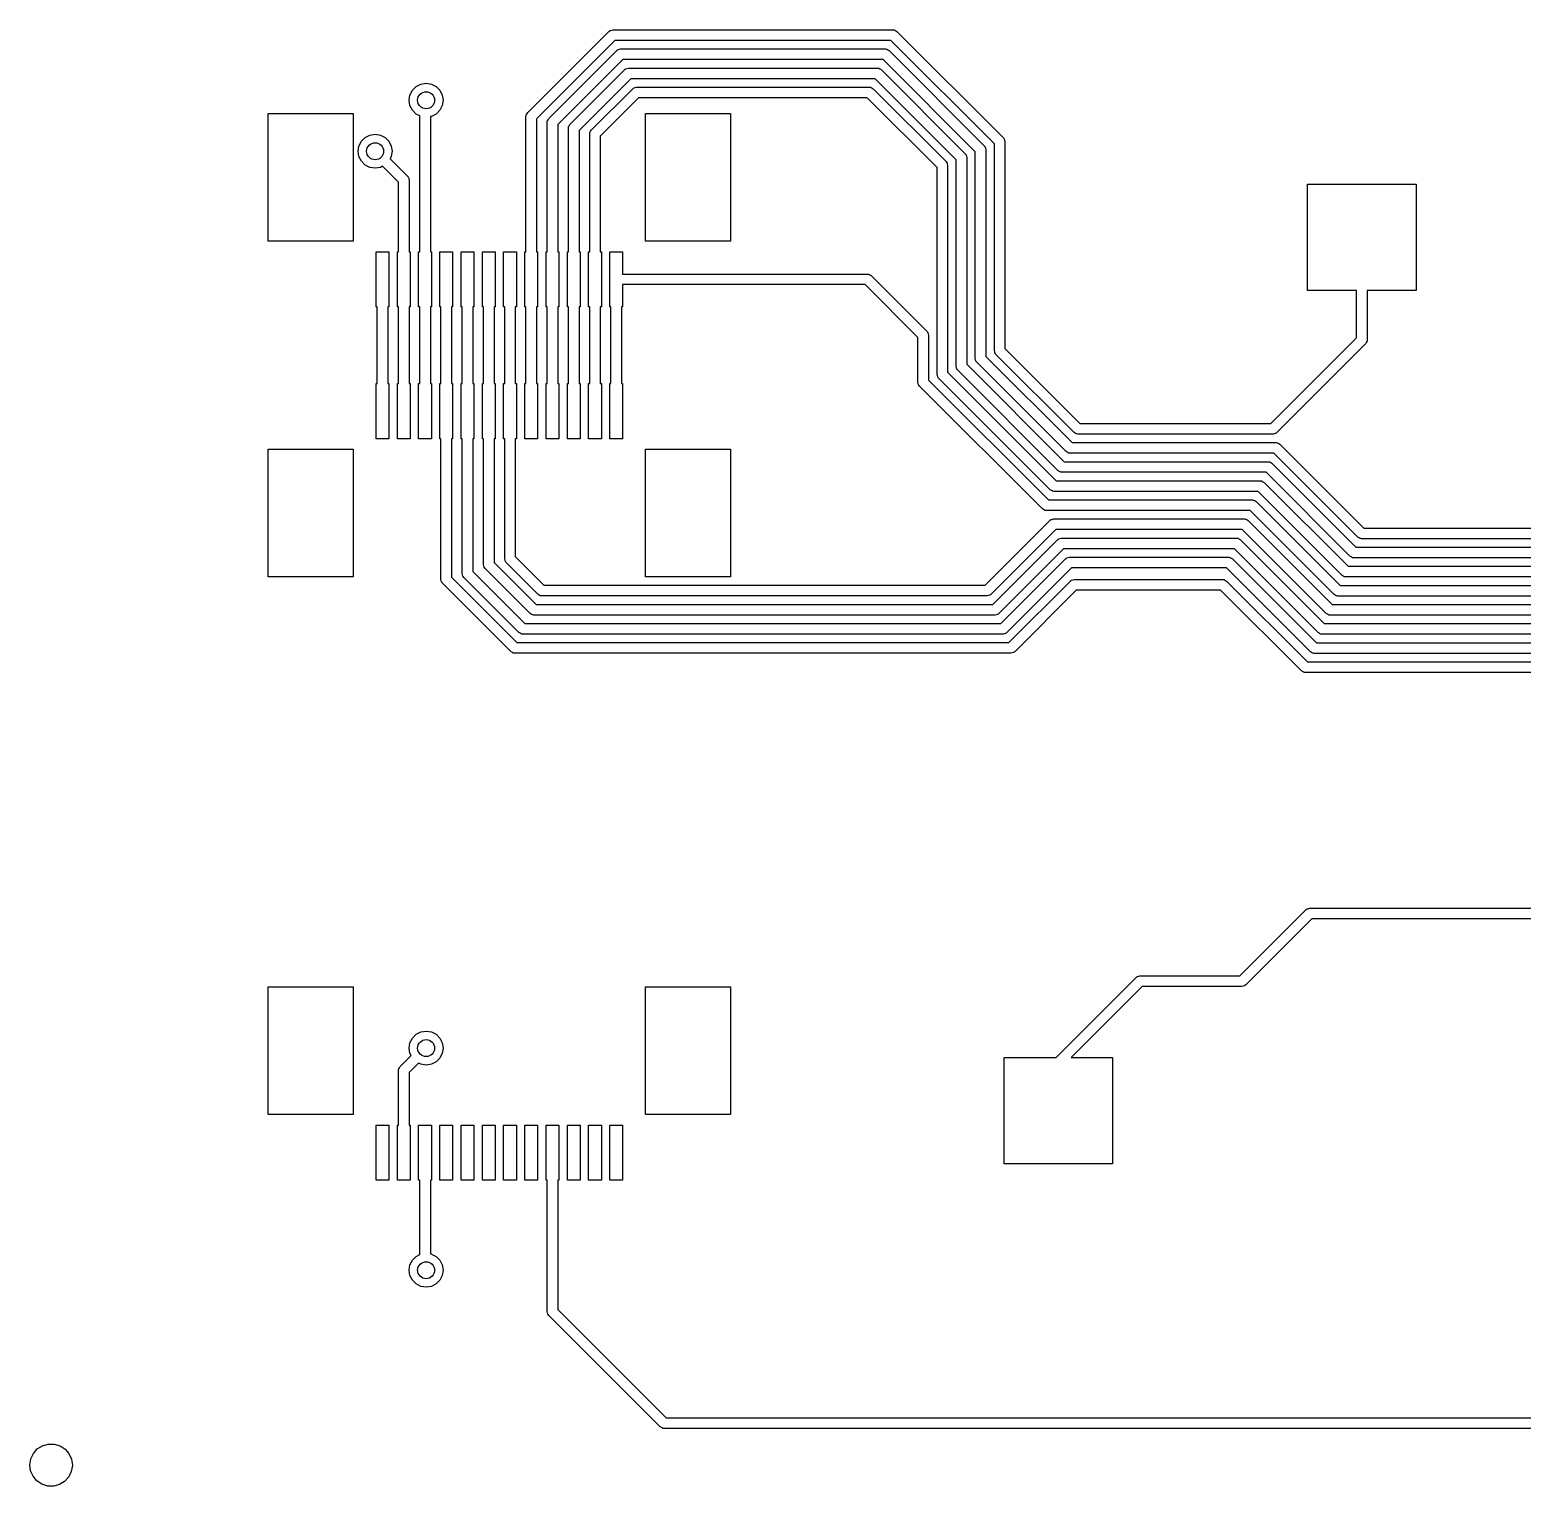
# Model space of a CAD drawing. Extents: x -27 to 355, y -108 to 35.
# Drawn here: x -26.52 to 8.59, y -107.48 to -73.22 of the extents above; entities that cross this region are included whole.
import ezdxf

# ---------------------------------------------------------------- set-up
doc = ezdxf.new("R2010")
doc.units = 0
doc.layers.add('BLACK', color=7, linetype='CONTINUOUS')

msp = doc.modelspace()

# ---------------------------------------------------------------- linework, layer by layer
at = {"layer": 'BLACK', "linetype": 'CONTINUOUS'}
for p, q in [((-14.806, -75.1607), (-12.8971, -73.2518)), ((-12.8971, -73.2518), (-12.8793, -73.2385)), ((-12.8793, -73.2385), (-12.8762, -73.235)), ((-12.8762, -73.235), (-12.8735, -73.2342)), ((-12.8735, -73.2342), (-12.8684, -73.2303)), ((-12.8684, -73.2303), (-12.8383, -73.2238)), ((-12.8383, -73.2238), (-12.8087, -73.2152)), ((-12.8087, -73.2152), (-6.20775, -73.2152)), ((-6.20775, -73.2152), (-6.18572, -73.2184)), ((-6.18572, -73.2184), (-6.18112, -73.218)), ((-6.18112, -73.218), (-6.17865, -73.2194)), ((-6.17865, -73.2194), (-6.17225, -73.2203)), ((-6.17225, -73.2203), (-6.14638, -73.237)), ((-6.14638, -73.237), (-6.11937, -73.2518)), ((-6.11937, -73.2518), (-3.61353, -75.7576)), ((-12.7569, -73.4652), (-14.5957, -75.304)), ((-14.3134, -75.3038), (-12.7109, -73.7013)), ((-6.25953, -73.4652), (-12.7569, -73.4652)), ((-12.7109, -73.7013), (-12.6931, -73.688)), ((-12.6931, -73.688), (-12.69, -73.6845)), ((-12.69, -73.6845), (-12.6873, -73.6837)), ((-12.6873, -73.6837), (-12.6822, -73.6798)), ((-12.6822, -73.6798), (-12.6521, -73.6734)), ((-12.6521, -73.6734), (-12.6225, -73.6647)), ((-12.6225, -73.6647), (-6.39395, -73.6647)), ((-6.39395, -73.6647), (-6.37192, -73.6679)), ((-6.37192, -73.6679), (-6.36732, -73.6676)), ((-6.36732, -73.6676), (-6.36485, -73.6689)), ((-6.36485, -73.6689), (-6.35845, -73.6698)), ((-6.35845, -73.6698), (-6.33258, -73.6865)), ((-6.33258, -73.6865), (-6.30556, -73.7013)), ((-6.30556, -73.7013), (-4.06305, -75.9438)), ((-3.82692, -75.8978), (-6.25953, -73.4652)), ((-12.5707, -73.9147), (-14.1, -75.444)), ((-6.44573, -73.9147), (-12.5707, -73.9147)), ((-4.27644, -76.084), (-6.44573, -73.9147)), ((-13.8134, -75.4395), (-12.5247, -74.1508)), ((-12.3845, -74.3642), (-13.6, -75.5797)), ((-12.5247, -74.1508), (-12.5069, -74.1375)), ((-12.5069, -74.1375), (-12.5038, -74.134)), ((-12.5038, -74.134), (-12.5011, -74.1332)), ((-12.5011, -74.1332), (-12.496, -74.1294)), ((-12.496, -74.1294), (-12.4659, -74.1229)), ((-12.4659, -74.1229), (-12.4363, -74.1142)), ((-12.4363, -74.1142), (-6.58015, -74.1142)), ((-6.63192, -74.3642), (-12.3845, -74.3642)), ((-4.72596, -76.2702), (-6.63192, -74.3642)), ((-6.58015, -74.1142), (-6.55812, -74.1174)), ((-6.55812, -74.1174), (-6.55352, -74.1171)), ((-6.55352, -74.1171), (-6.55105, -74.1184)), ((-6.55105, -74.1184), (-6.54465, -74.1194)), ((-6.54465, -74.1194), (-6.51878, -74.1361)), ((-6.51878, -74.1361), (-6.49176, -74.1508)), ((-6.49176, -74.1508), (-4.51257, -76.13)), ((-17.6, -74.8728), (-17.5804, -74.7492)), ((-17.5804, -74.7492), (-17.5236, -74.6377)), ((-17.5236, -74.6377), (-17.4351, -74.5492)), ((-17.4351, -74.5492), (-17.3236, -74.4924)), ((-17.3236, -74.4924), (-17.2, -74.4728)), ((-17.2, -74.4728), (-17.0764, -74.4924)), ((-17.0764, -74.4924), (-16.9649, -74.5492)), ((-16.9649, -74.5492), (-16.8764, -74.6377)), ((-16.8764, -74.6377), (-16.8196, -74.7492)), ((-16.8196, -74.7492), (-16.8, -74.8728)), ((-13.3134, -75.5752), (-12.3385, -74.6004)), ((-12.3385, -74.6004), (-12.3207, -74.587)), ((-12.3207, -74.587), (-12.3177, -74.5836)), ((-12.3177, -74.5836), (-12.3149, -74.5828)), ((-12.3149, -74.5828), (-12.3098, -74.5789)), ((-12.3098, -74.5789), (-12.2797, -74.5724)), ((-12.2797, -74.5724), (-12.2501, -74.5637)), ((-12.2501, -74.5637), (-6.76635, -74.5637)), ((-6.76635, -74.5637), (-6.74431, -74.5669)), ((-6.74431, -74.5669), (-6.73972, -74.5666)), ((-6.73972, -74.5666), (-6.73724, -74.568)), ((-6.73724, -74.568), (-6.73084, -74.5689)), ((-6.73084, -74.5689), (-6.70498, -74.5856)), ((-6.70498, -74.5856), (-6.67796, -74.6004)), ((-6.67796, -74.6004), (-4.96209, -76.3162)), ((-17.5804, -74.9964), (-17.6, -74.8728)), ((-17.5236, -75.1079), (-17.5804, -74.9964)), ((-17.4351, -75.1964), (-17.5236, -75.1079)), ((-16.8764, -75.1079), (-16.9649, -75.1964)), ((-16.8196, -74.9964), (-16.8764, -75.1079)), ((-16.8, -74.8728), (-16.8196, -74.9964)), ((-12.1983, -74.8137), (-13.1, -75.7154)), ((-6.81812, -74.8137), (-12.1983, -74.8137)), ((-5.17548, -76.4564), (-6.81812, -74.8137)), ((-20.915, -78.1853), (-20.915, -75.1853)), ((-20.915, -75.1853), (-18.915, -75.1853)), ((-18.915, -75.1853), (-18.915, -78.1853)), ((-17.35, -75.2398), (-17.4351, -75.1964)), ((-17.35, -78.4353), (-17.35, -75.2398)), ((-17.0764, -75.2532), (-17.1, -75.257)), ((-17.1, -75.257), (-17.1, -78.4353)), ((-16.9649, -75.1964), (-17.0764, -75.2532)), ((-14.85, -75.2565), (-14.8449, -75.221)), ((-14.85, -78.4353), (-14.85, -75.2565)), ((-14.8449, -75.221), (-14.8067, -75.1618)), ((-14.8067, -75.1618), (-14.8066, -75.1618)), ((-14.8066, -75.1618), (-14.806, -75.1607)), ((-14.5978, -75.318), (-14.6, -75.3214)), ((-14.6, -75.3214), (-14.6, -78.4353)), ((-14.5957, -75.304), (-14.5978, -75.318)), ((-14.35, -75.3922), (-14.3468, -75.3702)), ((-14.35, -78.4353), (-14.35, -75.3922)), ((-14.3471, -75.3656), (-14.3458, -75.3631)), ((-14.3468, -75.3702), (-14.3471, -75.3656)), ((-14.3458, -75.3631), (-14.3449, -75.3567)), ((-14.3449, -75.3567), (-14.3282, -75.3308)), ((-14.3282, -75.3308), (-14.3134, -75.3038)), ((-14.1, -75.444), (-14.1, -78.4353)), ((-13.85, -75.5279), (-13.8468, -75.5059)), ((-13.8471, -75.5013), (-13.8458, -75.4988)), ((-13.8468, -75.5059), (-13.8471, -75.5013)), ((-13.8458, -75.4988), (-13.8449, -75.4924)), ((-13.8449, -75.4924), (-13.8282, -75.4665)), ((-13.8282, -75.4665), (-13.8134, -75.4395)), ((-12.035, -78.1853), (-12.035, -75.1853)), ((-12.035, -75.1853), (-10.035, -75.1853)), ((-10.035, -75.1853), (-10.035, -78.1853)), ((-18.7804, -75.9492), (-18.7236, -75.8377)), ((-18.7236, -75.8377), (-18.6351, -75.7492)), ((-18.6351, -75.7492), (-18.5236, -75.6924)), ((-18.5236, -75.6924), (-18.4, -75.6728)), ((-18.4, -75.6728), (-18.2764, -75.6924)), ((-18.2764, -75.6924), (-18.1649, -75.7492)), ((-18.1649, -75.7492), (-18.0764, -75.8377)), ((-18.0764, -75.8377), (-18.0196, -75.9492)), ((-13.85, -78.4353), (-13.85, -75.5279)), ((-13.6, -75.5797), (-13.6, -78.4353)), ((-13.35, -75.6636), (-13.3468, -75.6416)), ((-13.35, -78.4353), (-13.35, -75.6636)), ((-13.3471, -75.637), (-13.3458, -75.6345)), ((-13.3468, -75.6416), (-13.3471, -75.637)), ((-13.3458, -75.6345), (-13.3449, -75.6281)), ((-13.3449, -75.6281), (-13.3282, -75.6023)), ((-13.3282, -75.6023), (-13.3134, -75.5752)), ((-13.1, -75.7154), (-13.1, -78.4353)), ((-3.61353, -75.7576), (-3.60021, -75.7755)), ((-3.60021, -75.7755), (-3.59673, -75.7785)), ((-3.59673, -75.7785), (-3.59594, -75.7812)), ((-3.59594, -75.7812), (-3.59207, -75.7864)), ((-3.59207, -75.7864), (-3.58559, -75.8165)), ((-3.58559, -75.8165), (-3.57692, -75.846)), ((-3.57692, -75.846), (-3.57692, -80.7113)), ((-18.8, -76.0728), (-18.7804, -75.9492)), ((-18.7804, -76.1964), (-18.8, -76.0728)), ((-18.7236, -76.3079), (-18.7804, -76.1964)), ((-18.0196, -76.1964), (-18.0466, -76.2494)), ((-18.0196, -75.9492), (-18, -76.0728)), ((-18, -76.0728), (-18.0196, -76.1964)), ((-4.51257, -76.13), (-4.49925, -76.1479)), ((-4.49925, -76.1479), (-4.49577, -76.1509)), ((-4.49577, -76.1509), (-4.49498, -76.1536)), ((-4.49498, -76.1536), (-4.49111, -76.1588)), ((-4.49111, -76.1588), (-4.48463, -76.1889)), ((-4.48463, -76.1889), (-4.47596, -76.2184)), ((-4.27644, -80.9492), (-4.27644, -76.084)), ((-4.06305, -75.9438), (-4.04973, -75.9617)), ((-4.04973, -75.9617), (-4.04625, -75.9647)), ((-4.04625, -75.9647), (-4.04546, -75.9674)), ((-4.04546, -75.9674), (-4.04159, -75.9726)), ((-4.04159, -75.9726), (-4.03511, -76.0027)), ((-4.03511, -76.0027), (-4.02644, -76.0322)), ((-4.02644, -76.0322), (-4.02644, -80.8975)), ((-3.82692, -80.763), (-3.82692, -75.8978)), ((-18.6351, -76.3964), (-18.7236, -76.3079)), ((-18.5236, -76.4532), (-18.6351, -76.3964)), ((-18.4, -76.4728), (-18.5236, -76.4532)), ((-18.2764, -76.4532), (-18.4, -76.4728)), ((-18.2234, -76.4262), (-18.2764, -76.4532)), ((-17.85, -76.7996), (-18.2234, -76.4262)), ((-18.0466, -76.2494), (-17.6366, -76.6594)), ((-5.17548, -81.3216), (-5.17548, -76.4564)), ((-4.96209, -76.3162), (-4.94877, -76.3341)), ((-4.94877, -76.3341), (-4.94529, -76.3371)), ((-4.94529, -76.3371), (-4.9445, -76.3398)), ((-4.9445, -76.3398), (-4.94063, -76.345)), ((-4.94063, -76.345), (-4.93415, -76.3751)), ((-4.93415, -76.3751), (-4.92548, -76.4046)), ((-4.92548, -76.4046), (-4.92548, -81.2699)), ((-4.72596, -81.1354), (-4.72596, -76.2702)), ((-4.47596, -76.2184), (-4.47596, -81.0837)), ((-17.85, -78.4353), (-17.85, -76.7996)), ((-17.6366, -76.6594), (-17.6233, -76.6773)), ((-17.6233, -76.6773), (-17.6198, -76.6803)), ((-17.6198, -76.6803), (-17.619, -76.683)), ((-17.619, -76.683), (-17.6151, -76.6882)), ((-17.6151, -76.6882), (-17.6087, -76.7183)), ((-17.6087, -76.7183), (-17.6, -76.7478)), ((-17.6, -76.7478), (-17.6, -78.4353)), ((3.54625, -79.3453), (3.54625, -76.8453)), ((3.54625, -76.8453), (6.09625, -76.8453)), ((6.09625, -76.8453), (6.09625, -79.3453)), ((-18.915, -78.1853), (-20.915, -78.1853)), ((-10.035, -78.1853), (-12.035, -78.1853)), ((-18.375, -79.7353), (-18.375, -78.4353)), ((-18.375, -78.4353), (-18.075, -78.4353)), ((-18.075, -78.4353), (-18.075, -79.7353)), ((-17.875, -79.7353), (-17.875, -78.4353)), ((-17.875, -78.4353), (-17.85, -78.4353)), ((-17.6, -78.4353), (-17.575, -78.4353)), ((-17.575, -78.4353), (-17.575, -79.7353)), ((-17.375, -79.7353), (-17.375, -78.4353)), ((-17.375, -78.4353), (-17.35, -78.4353)), ((-17.1, -78.4353), (-17.075, -78.4353)), ((-17.075, -78.4353), (-17.075, -79.7353)), ((-16.875, -79.7353), (-16.875, -78.4353)), ((-16.875, -78.4353), (-16.575, -78.4353)), ((-16.575, -78.4353), (-16.575, -79.7353)), ((-16.375, -79.7353), (-16.375, -78.4353)), ((-16.375, -78.4353), (-16.075, -78.4353)), ((-16.075, -78.4353), (-16.075, -79.7353)), ((-15.875, -79.7353), (-15.875, -78.4353)), ((-15.875, -78.4353), (-15.575, -78.4353)), ((-15.575, -78.4353), (-15.575, -79.7353)), ((-15.375, -79.7353), (-15.375, -78.4353)), ((-15.375, -78.4353), (-15.075, -78.4353)), ((-15.075, -78.4353), (-15.075, -79.7353)), ((-14.875, -79.7353), (-14.875, -78.4353)), ((-14.875, -78.4353), (-14.85, -78.4353)), ((-14.6, -78.4353), (-14.575, -78.4353)), ((-14.575, -78.4353), (-14.575, -79.7353)), ((-14.375, -79.7353), (-14.375, -78.4353)), ((-14.375, -78.4353), (-14.35, -78.4353)), ((-14.1, -78.4353), (-14.075, -78.4353)), ((-14.075, -78.4353), (-14.075, -79.7353)), ((-13.875, -79.7353), (-13.875, -78.4353)), ((-13.875, -78.4353), (-13.85, -78.4353)), ((-13.6, -78.4353), (-13.575, -78.4353)), ((-13.575, -78.4353), (-13.575, -79.7353)), ((-13.375, -79.7353), (-13.375, -78.4353)), ((-13.375, -78.4353), (-13.35, -78.4353)), ((-13.1, -78.4353), (-13.075, -78.4353)), ((-13.075, -78.4353), (-13.075, -79.7353)), ((-12.875, -79.7353), (-12.875, -78.4353)), ((-12.875, -78.4353), (-12.575, -78.4353)), ((-12.575, -78.4353), (-12.575, -78.9603)), ((-12.575, -78.9603), (-6.8147, -78.9603)), ((-6.8147, -78.9603), (-6.79267, -78.9635)), ((-6.79267, -78.9635), (-6.78807, -78.9632)), ((-6.78807, -78.9632), (-6.7856, -78.9645)), ((-6.7856, -78.9645), (-6.7792, -78.9654)), ((-6.7792, -78.9654), (-6.75333, -78.9821)), ((-6.75333, -78.9821), (-6.72631, -78.9969)), ((-6.72631, -78.9969), (-5.41161, -80.3116)), ((-6.86648, -79.2103), (-12.575, -79.2103)), ((-12.575, -79.2103), (-12.575, -79.7353)), ((-5.625, -80.4518), (-6.86648, -79.2103)), ((4.69625, -79.3453), (3.54625, -79.3453)), ((4.69625, -80.4611), (4.69625, -79.3453)), ((6.09625, -79.3453), (4.94625, -79.3453)), ((4.94625, -79.3453), (4.94625, -80.5128)), ((-18.35, -79.7353), (-18.375, -79.7353)), ((-18.35, -81.5353), (-18.35, -79.7353)), ((-18.075, -79.7353), (-18.1, -79.7353)), ((-18.1, -79.7353), (-18.1, -81.5353)), ((-17.85, -79.7353), (-17.875, -79.7353)), ((-17.85, -81.5353), (-17.85, -79.7353)), ((-17.575, -79.7353), (-17.6, -79.7353)), ((-17.6, -79.7353), (-17.6, -81.5353)), ((-17.35, -79.7353), (-17.375, -79.7353)), ((-17.35, -81.5353), (-17.35, -79.7353)), ((-17.075, -79.7353), (-17.1, -79.7353)), ((-17.1, -79.7353), (-17.1, -81.5353)), ((-16.85, -79.7353), (-16.875, -79.7353)), ((-16.85, -81.5353), (-16.85, -79.7353)), ((-16.575, -79.7353), (-16.6, -79.7353)), ((-16.6, -79.7353), (-16.6, -81.5353)), ((-16.35, -79.7353), (-16.375, -79.7353)), ((-16.35, -81.5353), (-16.35, -79.7353)), ((-16.075, -79.7353), (-16.1, -79.7353)), ((-16.1, -79.7353), (-16.1, -81.5353)), ((-15.85, -79.7353), (-15.875, -79.7353)), ((-15.85, -81.5353), (-15.85, -79.7353)), ((-15.575, -79.7353), (-15.6, -79.7353)), ((-15.6, -79.7353), (-15.6, -81.5353)), ((-15.35, -79.7353), (-15.375, -79.7353)), ((-15.35, -81.5353), (-15.35, -79.7353)), ((-15.075, -79.7353), (-15.1, -79.7353)), ((-15.1, -79.7353), (-15.1, -81.5353)), ((-14.85, -79.7353), (-14.875, -79.7353)), ((-14.85, -81.5353), (-14.85, -79.7353)), ((-14.575, -79.7353), (-14.6, -79.7353)), ((-14.6, -79.7353), (-14.6, -81.5353)), ((-14.35, -79.7353), (-14.375, -79.7353)), ((-14.35, -81.5353), (-14.35, -79.7353)), ((-14.075, -79.7353), (-14.1, -79.7353)), ((-14.1, -79.7353), (-14.1, -81.5353)), ((-13.85, -79.7353), (-13.875, -79.7353)), ((-13.85, -81.5353), (-13.85, -79.7353)), ((-13.575, -79.7353), (-13.6, -79.7353)), ((-13.6, -79.7353), (-13.6, -81.5353)), ((-13.35, -79.7353), (-13.375, -79.7353)), ((-13.35, -81.5353), (-13.35, -79.7353)), ((-13.075, -79.7353), (-13.1, -79.7353)), ((-13.1, -79.7353), (-13.1, -81.5353)), ((-12.85, -79.7353), (-12.875, -79.7353)), ((-12.85, -81.5353), (-12.85, -79.7353)), ((-12.575, -79.7353), (-12.6, -79.7353)), ((-12.6, -79.7353), (-12.6, -81.5353)), ((-5.41161, -80.3116), (-5.39829, -80.3294)), ((-5.39829, -80.3294), (-5.39481, -80.3325)), ((-5.39481, -80.3325), (-5.39402, -80.3352)), ((-5.39402, -80.3352), (-5.39015, -80.3404)), ((-5.39015, -80.3404), (-5.38367, -80.3705)), ((-5.38367, -80.3705), (-5.375, -80.4)), ((-5.375, -80.4), (-5.375, -81.4561)), ((-5.625, -81.5078), (-5.625, -80.4518)), ((-3.81825, -80.7926), (-3.82692, -80.763)), ((-3.57692, -80.7113), (-1.81127, -82.4769)), ((2.6804, -82.4769), (4.69625, -80.4611)), ((4.90964, -80.6012), (2.82057, -82.6903)), ((4.9244, -80.5742), (4.90964, -80.6012)), ((4.9411, -80.5484), (4.9244, -80.5742)), ((4.94203, -80.542), (4.9411, -80.5484)), ((4.94338, -80.5395), (4.94203, -80.542)), ((4.94625, -80.5128), (4.94306, -80.5349)), ((4.94306, -80.5349), (4.94338, -80.5395)), ((-4.47596, -81.0837), (-2.18366, -83.376)), ((-4.26777, -80.9788), (-4.27644, -80.9492)), ((-4.26129, -81.0089), (-4.26777, -80.9788)), ((-4.25742, -81.0141), (-4.26129, -81.0089)), ((-4.25663, -81.0168), (-4.25742, -81.0141)), ((-4.25315, -81.0198), (-4.25663, -81.0168)), ((-4.23983, -81.0376), (-4.25315, -81.0198)), ((-2.13763, -83.1398), (-4.23983, -81.0376)), ((-4.02644, -80.8975), (-1.99746, -82.9264)), ((-3.81177, -80.8227), (-3.81825, -80.7926)), ((-3.8079, -80.8279), (-3.81177, -80.8227)), ((-3.80711, -80.8306), (-3.8079, -80.8279)), ((-3.80363, -80.8336), (-3.80711, -80.8306)), ((-3.79031, -80.8514), (-3.80363, -80.8336)), ((-1.95143, -82.6903), (-3.79031, -80.8514)), ((-5.375, -81.4561), (-2.55606, -84.275)), ((-5.16681, -81.3512), (-5.17548, -81.3216)), ((-5.16033, -81.3813), (-5.16681, -81.3512)), ((-5.15646, -81.3865), (-5.16033, -81.3813)), ((-5.15567, -81.3892), (-5.15646, -81.3865)), ((-5.15219, -81.3922), (-5.15567, -81.3892)), ((-5.13887, -81.41), (-5.15219, -81.3922)), ((-2.51003, -84.0389), (-5.13887, -81.41)), ((-4.92548, -81.2699), (-2.36986, -83.8255)), ((-4.71729, -81.165), (-4.72596, -81.1354)), ((-4.71081, -81.1951), (-4.71729, -81.165)), ((-4.70694, -81.2003), (-4.71081, -81.1951)), ((-4.70615, -81.203), (-4.70694, -81.2003)), ((-4.70267, -81.206), (-4.70615, -81.203)), ((-4.68935, -81.2238), (-4.70267, -81.206)), ((-2.32383, -83.5893), (-4.68935, -81.2238)), ((-18.375, -82.8353), (-18.375, -81.5353)), ((-18.375, -81.5353), (-18.35, -81.5353)), ((-18.1, -81.5353), (-18.075, -81.5353)), ((-18.075, -81.5353), (-18.075, -82.8353)), ((-17.875, -82.8353), (-17.875, -81.5353)), ((-17.875, -81.5353), (-17.85, -81.5353)), ((-17.6, -81.5353), (-17.575, -81.5353)), ((-17.575, -81.5353), (-17.575, -82.8353)), ((-17.375, -82.8353), (-17.375, -81.5353)), ((-17.375, -81.5353), (-17.35, -81.5353)), ((-17.1, -81.5353), (-17.075, -81.5353)), ((-17.075, -81.5353), (-17.075, -82.8353)), ((-16.875, -82.8353), (-16.875, -81.5353)), ((-16.875, -81.5353), (-16.85, -81.5353)), ((-16.6, -81.5353), (-16.575, -81.5353)), ((-16.575, -81.5353), (-16.575, -82.8353)), ((-16.375, -82.8353), (-16.375, -81.5353)), ((-16.375, -81.5353), (-16.35, -81.5353)), ((-16.1, -81.5353), (-16.075, -81.5353)), ((-16.075, -81.5353), (-16.075, -82.8353)), ((-15.875, -82.8353), (-15.875, -81.5353)), ((-15.875, -81.5353), (-15.85, -81.5353)), ((-15.6, -81.5353), (-15.575, -81.5353)), ((-15.575, -81.5353), (-15.575, -82.8353)), ((-15.375, -82.8353), (-15.375, -81.5353)), ((-15.375, -81.5353), (-15.35, -81.5353)), ((-15.1, -81.5353), (-15.075, -81.5353)), ((-15.075, -81.5353), (-15.075, -82.8353)), ((-14.875, -82.8353), (-14.875, -81.5353)), ((-14.875, -81.5353), (-14.85, -81.5353)), ((-14.6, -81.5353), (-14.575, -81.5353)), ((-14.575, -81.5353), (-14.575, -82.8353)), ((-14.375, -82.8353), (-14.375, -81.5353)), ((-14.375, -81.5353), (-14.35, -81.5353)), ((-14.1, -81.5353), (-14.075, -81.5353)), ((-14.075, -81.5353), (-14.075, -82.8353)), ((-13.875, -82.8353), (-13.875, -81.5353)), ((-13.875, -81.5353), (-13.85, -81.5353)), ((-13.6, -81.5353), (-13.575, -81.5353)), ((-13.575, -81.5353), (-13.575, -82.8353)), ((-13.375, -82.8353), (-13.375, -81.5353)), ((-13.375, -81.5353), (-13.35, -81.5353)), ((-13.1, -81.5353), (-13.075, -81.5353)), ((-13.075, -81.5353), (-13.075, -82.8353)), ((-12.875, -82.8353), (-12.875, -81.5353)), ((-12.875, -81.5353), (-12.85, -81.5353)), ((-12.6, -81.5353), (-12.575, -81.5353)), ((-12.575, -81.5353), (-12.575, -82.8353)), ((-5.61633, -81.5374), (-5.625, -81.5078)), ((-5.60985, -81.5675), (-5.61633, -81.5374)), ((-5.60598, -81.5727), (-5.60985, -81.5675)), ((-5.60519, -81.5754), (-5.60598, -81.5727)), ((-5.60171, -81.5784), (-5.60519, -81.5754)), ((-5.58839, -81.5962), (-5.60171, -81.5784)), ((-2.69622, -84.4884), (-5.58839, -81.5962)), ((-1.81127, -82.4769), (2.6804, -82.4769)), ((-18.075, -82.8353), (-18.375, -82.8353)), ((-17.575, -82.8353), (-17.875, -82.8353)), ((-17.075, -82.8353), (-17.375, -82.8353)), ((-16.85, -82.8353), (-16.875, -82.8353)), ((-16.85, -86.1463), (-16.85, -82.8353)), ((-16.575, -82.8353), (-16.6, -82.8353)), ((-16.6, -82.8353), (-16.6, -86.0945)), ((-16.35, -82.8353), (-16.375, -82.8353)), ((-16.35, -86.0106), (-16.35, -82.8353)), ((-16.075, -82.8353), (-16.1, -82.8353)), ((-16.1, -82.8353), (-16.1, -85.9588)), ((-15.85, -82.8353), (-15.875, -82.8353)), ((-15.85, -85.7978), (-15.85, -82.8353)), ((-15.575, -82.8353), (-15.6, -82.8353)), ((-15.6, -82.8353), (-15.6, -85.746)), ((-15.35, -82.8353), (-15.375, -82.8353)), ((-15.35, -85.6621), (-15.35, -82.8353)), ((-15.075, -82.8353), (-15.1, -82.8353)), ((-15.1, -82.8353), (-15.1, -85.6103)), ((-14.575, -82.8353), (-14.875, -82.8353)), ((-14.075, -82.8353), (-14.375, -82.8353)), ((-13.575, -82.8353), (-13.875, -82.8353)), ((-13.075, -82.8353), (-13.375, -82.8353)), ((-12.575, -82.8353), (-12.875, -82.8353)), ((-1.92441, -82.7051), (-1.95143, -82.6903)), ((-1.89855, -82.7218), (-1.92441, -82.7051)), ((-1.89215, -82.7227), (-1.89855, -82.7218)), ((-1.88967, -82.7241), (-1.89215, -82.7227)), ((-1.88507, -82.7237), (-1.88967, -82.7241)), ((-1.86304, -82.7269), (-1.88507, -82.7237)), ((2.73218, -82.7269), (-1.86304, -82.7269)), ((2.76173, -82.7183), (2.73218, -82.7269)), ((2.79182, -82.7118), (2.76173, -82.7183)), ((2.797, -82.7079), (2.79182, -82.7118)), ((2.79971, -82.7071), (2.797, -82.7079)), ((2.80273, -82.7036), (2.79971, -82.7071)), ((2.82057, -82.6903), (2.80273, -82.7036)), ((-20.915, -86.0853), (-20.915, -83.0853)), ((-20.915, -83.0853), (-18.915, -83.0853)), ((-18.915, -83.0853), (-18.915, -86.0853)), ((-12.035, -86.0853), (-12.035, -83.0853)), ((-12.035, -83.0853), (-10.035, -83.0853)), ((-10.035, -83.0853), (-10.035, -86.0853)), ((-2.1106, -83.1546), (-2.13763, -83.1398)), ((-2.08474, -83.1713), (-2.1106, -83.1546)), ((-2.07834, -83.1722), (-2.08474, -83.1713)), ((-2.07587, -83.1736), (-2.07834, -83.1722)), ((-2.07127, -83.1732), (-2.07587, -83.1736)), ((-2.04924, -83.1764), (-2.07127, -83.1732)), ((2.75271, -83.1764), (-2.04924, -83.1764)), ((-1.99746, -82.9264), (2.80449, -82.9264)), ((4.7288, -85.1525), (2.75271, -83.1764)), ((2.80449, -82.9264), (2.82652, -82.9296)), ((2.82652, -82.9296), (2.83112, -82.9293)), ((2.83112, -82.9293), (2.83359, -82.9307)), ((2.83359, -82.9307), (2.83999, -82.9316)), ((2.83999, -82.9316), (2.86585, -82.9483)), ((2.86585, -82.9483), (2.89288, -82.9631)), ((2.89288, -82.9631), (4.86896, -84.9391)), ((-2.18366, -83.376), (2.61829, -83.376)), ((2.61829, -83.376), (2.64032, -83.3792)), ((2.64032, -83.3792), (2.64492, -83.3788)), ((2.64492, -83.3788), (2.64739, -83.3802)), ((2.64739, -83.3802), (2.65379, -83.3811)), ((2.65379, -83.3811), (2.67966, -83.3978)), ((2.67966, -83.3978), (2.70668, -83.4126)), ((2.70668, -83.4126), (4.68277, -85.3887)), ((-2.36986, -83.8255), (2.43209, -83.8255)), ((-2.29681, -83.6041), (-2.32383, -83.5893)), ((-2.27094, -83.6208), (-2.29681, -83.6041)), ((-2.26454, -83.6217), (-2.27094, -83.6208)), ((-2.26207, -83.6231), (-2.26454, -83.6217)), ((-2.25747, -83.6228), (-2.26207, -83.6231)), ((-2.23544, -83.626), (-2.25747, -83.6228)), ((2.56651, -83.626), (-2.23544, -83.626)), ((2.43209, -83.8255), (2.45412, -83.8287)), ((2.45412, -83.8287), (2.45872, -83.8283)), ((2.45872, -83.8283), (2.46119, -83.8297)), ((2.46119, -83.8297), (2.46759, -83.8306)), ((2.46759, -83.8306), (2.49346, -83.8473)), ((2.49346, -83.8473), (2.52048, -83.8621)), ((2.52048, -83.8621), (4.49657, -85.8382)), ((4.5426, -85.602), (2.56651, -83.626)), ((-2.55606, -84.275), (2.24589, -84.275)), ((-2.48301, -84.0536), (-2.51003, -84.0389)), ((-2.45714, -84.0703), (-2.48301, -84.0536)), ((-2.45074, -84.0713), (-2.45714, -84.0703)), ((-2.44827, -84.0726), (-2.45074, -84.0713)), ((-2.44367, -84.0723), (-2.44827, -84.0726)), ((-2.42164, -84.0755), (-2.44367, -84.0723)), ((2.38031, -84.0755), (-2.42164, -84.0755)), ((2.24589, -84.275), (2.26792, -84.2782)), ((2.26792, -84.2782), (2.27252, -84.2779)), ((2.27252, -84.2779), (2.275, -84.2792)), ((2.275, -84.2792), (2.28139, -84.2801)), ((2.28139, -84.2801), (2.30726, -84.2968)), ((4.3564, -86.0516), (2.38031, -84.0755)), ((-2.6692, -84.5032), (-2.69622, -84.4884)), ((-2.64334, -84.5199), (-2.6692, -84.5032)), ((-2.63694, -84.5208), (-2.64334, -84.5199)), ((-2.63446, -84.5221), (-2.63694, -84.5208)), ((-2.62986, -84.5218), (-2.63446, -84.5221)), ((-2.60783, -84.525), (-2.62986, -84.5218)), ((2.19412, -84.525), (-2.60783, -84.525)), ((4.17021, -86.5011), (2.19412, -84.525)), ((2.30726, -84.2968), (2.33428, -84.3116)), ((2.33428, -84.3116), (4.31037, -86.2877)), ((-4.04594, -86.2848), (-2.52226, -84.7611)), ((-2.38209, -84.9745), (-3.90577, -86.4982)), ((-2.52226, -84.7611), (-2.50442, -84.7478)), ((-2.50442, -84.7478), (-2.5014, -84.7443)), ((-2.5014, -84.7443), (-2.4987, -84.7435)), ((-2.4987, -84.7435), (-2.49351, -84.7397)), ((-2.49351, -84.7397), (-2.46341, -84.7332)), ((-2.46341, -84.7332), (-2.43387, -84.7245)), ((-2.43387, -84.7245), (2.0597, -84.7245)), ((2.00792, -84.9745), (-2.38209, -84.9745)), ((3.98401, -86.9506), (2.00792, -84.9745)), ((2.0597, -84.7245), (2.08173, -84.7277)), ((2.08173, -84.7277), (2.08632, -84.7274)), ((2.08632, -84.7274), (2.0888, -84.7287)), ((2.0888, -84.7287), (2.0952, -84.7297)), ((2.0952, -84.7297), (2.12106, -84.7464)), ((2.12106, -84.7464), (2.14808, -84.7611)), ((2.14808, -84.7611), (4.12417, -86.7372)), ((4.86896, -84.9391), (19.1354, -84.9391)), ((-3.85974, -86.7343), (-2.33606, -85.2107)), ((-2.33606, -85.2107), (-2.31822, -85.1973)), ((-2.31822, -85.1973), (-2.3152, -85.1939)), ((-2.3152, -85.1939), (-2.3125, -85.1931)), ((-2.3125, -85.1931), (-2.30732, -85.1892)), ((-2.30732, -85.1892), (-2.27722, -85.1827)), ((-2.27722, -85.1827), (-2.24767, -85.174)), ((-2.24767, -85.174), (1.8735, -85.174)), ((1.8735, -85.174), (1.89553, -85.1772)), ((1.89553, -85.1772), (1.90013, -85.1769)), ((1.90013, -85.1769), (1.9026, -85.1783)), ((1.9026, -85.1783), (1.909, -85.1792)), ((1.909, -85.1792), (1.93487, -85.1959)), ((1.93487, -85.1959), (1.96189, -85.2107)), ((1.96189, -85.2107), (3.93797, -87.1867)), ((4.75582, -85.1673), (4.7288, -85.1525)), ((4.78168, -85.184), (4.75582, -85.1673)), ((4.78808, -85.1849), (4.78168, -85.184)), ((4.79056, -85.1863), (4.78808, -85.1849)), ((4.79516, -85.1859), (4.79056, -85.1863)), ((4.81719, -85.1891), (4.79516, -85.1859)), ((19.1872, -85.1891), (4.81719, -85.1891)), ((-15.3413, -85.6916), (-15.35, -85.6621)), ((-15.1, -85.6103), (-14.4255, -86.2848)), ((-2.1959, -85.424), (-3.71958, -86.9477)), ((-3.67354, -87.1839), (-2.14986, -85.6602)), ((1.82172, -85.424), (-2.1959, -85.424)), ((-2.14986, -85.6602), (-2.13203, -85.6469)), ((-2.13203, -85.6469), (-2.12901, -85.6434)), ((-2.12901, -85.6434), (-2.1263, -85.6426)), ((-2.1263, -85.6426), (-2.12112, -85.6387)), ((-2.12112, -85.6387), (-2.09102, -85.6322)), ((-2.09102, -85.6322), (-2.06148, -85.6236)), ((-2.06148, -85.6236), (1.6873, -85.6236)), ((1.6873, -85.6236), (1.70933, -85.6268)), ((1.70933, -85.6268), (1.71393, -85.6264)), ((1.71393, -85.6264), (1.7164, -85.6278)), ((1.7164, -85.6278), (1.7228, -85.6287)), ((1.7228, -85.6287), (1.74867, -85.6454)), ((1.74867, -85.6454), (1.77569, -85.6602)), ((1.77569, -85.6602), (3.75178, -87.6363)), ((3.79781, -87.4001), (1.82172, -85.424)), ((4.56963, -85.6168), (4.5426, -85.602)), ((4.59549, -85.6335), (4.56963, -85.6168)), ((4.60189, -85.6344), (4.59549, -85.6335)), ((4.60436, -85.6358), (4.60189, -85.6344)), ((4.60896, -85.6355), (4.60436, -85.6358)), ((4.63099, -85.6387), (4.60896, -85.6355)), ((19.3734, -85.6387), (4.63099, -85.6387)), ((4.68277, -85.3887), (19.3216, -85.3887)), ((-16.3413, -86.0401), (-16.35, -86.0106)), ((-16.3349, -86.0702), (-16.3413, -86.0401)), ((-16.1, -85.9588), (-14.875, -87.1839)), ((-15.8413, -85.8273), (-15.85, -85.7978)), ((-15.8349, -85.8574), (-15.8413, -85.8273)), ((-15.831, -85.8626), (-15.8349, -85.8574)), ((-15.8302, -85.8653), (-15.831, -85.8626)), ((-15.8267, -85.8684), (-15.8302, -85.8653)), ((-15.8134, -85.8862), (-15.8267, -85.8684)), ((-14.7519, -86.9477), (-15.8134, -85.8862)), ((-15.6, -85.746), (-14.6117, -86.7343)), ((-15.3349, -85.7217), (-15.3413, -85.6916)), ((-15.331, -85.7269), (-15.3349, -85.7217)), ((-15.3302, -85.7296), (-15.331, -85.7269)), ((-15.3267, -85.7326), (-15.3302, -85.7296)), ((-15.3134, -85.7505), (-15.3267, -85.7326)), ((-14.5657, -86.4982), (-15.3134, -85.7505)), ((-2.0097, -85.8736), (-3.53338, -87.3972)), ((1.63552, -85.8736), (-2.0097, -85.8736)), ((3.61161, -87.8496), (1.63552, -85.8736)), ((4.49657, -85.8382), (19.5078, -85.8382)), ((-18.915, -86.0853), (-20.915, -86.0853)), ((-16.8413, -86.1759), (-16.85, -86.1463)), ((-16.8349, -86.206), (-16.8413, -86.1759)), ((-16.831, -86.2111), (-16.8349, -86.206)), ((-16.8302, -86.2138), (-16.831, -86.2111)), ((-16.8267, -86.2169), (-16.8302, -86.2138)), ((-16.8134, -86.2347), (-16.8267, -86.2169)), ((-15.2013, -87.8468), (-16.8134, -86.2347)), ((-16.6, -86.0945), (-15.0612, -87.6334)), ((-16.331, -86.0754), (-16.3349, -86.0702)), ((-16.3302, -86.0781), (-16.331, -86.0754)), ((-16.3267, -86.0811), (-16.3302, -86.0781)), ((-16.3134, -86.099), (-16.3267, -86.0811)), ((-15.0151, -87.3972), (-16.3134, -86.099)), ((-14.4255, -86.2848), (-4.04594, -86.2848)), ((-10.035, -86.0853), (-12.035, -86.0853)), ((-3.48735, -87.6334), (-2.03839, -86.1844)), ((-2.03839, -86.1844), (-2.02055, -86.1711)), ((-2.02055, -86.1711), (-2.01753, -86.1676)), ((-2.01753, -86.1676), (-2.01483, -86.1668)), ((-2.01483, -86.1668), (-2.00964, -86.1629)), ((-2.00964, -86.1629), (-1.97954, -86.1565)), ((-1.97954, -86.1565), (-1.95, -86.1478)), ((-1.95, -86.1478), (1.55, -86.1478)), ((1.55, -86.1478), (1.57203, -86.151)), ((1.57203, -86.151), (1.57663, -86.1507)), ((1.57663, -86.1507), (1.5791, -86.152)), ((1.5791, -86.152), (1.5855, -86.1529)), ((1.5855, -86.1529), (1.61137, -86.1696)), ((1.61137, -86.1696), (1.63839, -86.1844)), ((1.63839, -86.1844), (3.53976, -88.0858)), ((4.31037, -86.2877), (19.8226, -86.2877)), ((4.38343, -86.0663), (4.3564, -86.0516)), ((4.40929, -86.083), (4.38343, -86.0663)), ((4.41569, -86.084), (4.40929, -86.083)), ((4.41816, -86.0853), (4.41569, -86.084)), ((4.42276, -86.085), (4.41816, -86.0853)), ((4.44479, -86.0882), (4.42276, -86.085)), ((19.5596, -86.0882), (4.44479, -86.0882)), ((-14.6117, -86.7343), (-3.85974, -86.7343)), ((-14.5386, -86.513), (-14.5657, -86.4982)), ((-14.5128, -86.5297), (-14.5386, -86.513)), ((-14.5064, -86.5306), (-14.5128, -86.5297)), ((-14.5039, -86.5319), (-14.5064, -86.5306)), ((-14.4993, -86.5316), (-14.5039, -86.5319)), ((-14.4773, -86.5348), (-14.4993, -86.5316)), ((-3.99416, -86.5348), (-14.4773, -86.5348)), ((-3.96461, -86.5261), (-3.99416, -86.5348)), ((-3.93452, -86.5197), (-3.96461, -86.5261)), ((-3.92934, -86.5158), (-3.93452, -86.5197)), ((-3.92663, -86.515), (-3.92934, -86.5158)), ((-3.92361, -86.5115), (-3.92663, -86.515)), ((-3.90577, -86.4982), (-3.92361, -86.5115)), ((-1.89822, -86.3978), (-3.34718, -87.8468)), ((1.49822, -86.3978), (-1.89822, -86.3978)), ((3.39959, -88.2992), (1.49822, -86.3978)), ((4.12417, -86.7372), (20.0088, -86.7372)), ((4.19723, -86.5159), (4.17021, -86.5011)), ((4.22309, -86.5326), (4.19723, -86.5159)), ((4.22949, -86.5335), (4.22309, -86.5326)), ((4.23196, -86.5348), (4.22949, -86.5335)), ((4.23656, -86.5345), (4.23196, -86.5348)), ((4.25859, -86.5377), (4.23656, -86.5345)), ((19.8744, -86.5377), (4.25859, -86.5377)), ((-14.7248, -86.9625), (-14.7519, -86.9477)), ((-14.699, -86.9792), (-14.7248, -86.9625)), ((-14.6926, -86.9801), (-14.699, -86.9792)), ((-14.6901, -86.9815), (-14.6926, -86.9801)), ((-14.6855, -86.9811), (-14.6901, -86.9815)), ((-14.6635, -86.9843), (-14.6855, -86.9811)), ((-3.80796, -86.9843), (-14.6635, -86.9843)), ((-3.77842, -86.9757), (-3.80796, -86.9843)), ((-3.74832, -86.9692), (-3.77842, -86.9757)), ((-3.74314, -86.9653), (-3.74832, -86.9692)), ((-3.74043, -86.9645), (-3.74314, -86.9653)), ((-3.73741, -86.961), (-3.74043, -86.9645)), ((-3.71958, -86.9477), (-3.73741, -86.961)), ((4.01103, -86.9654), (3.98401, -86.9506)), ((4.03689, -86.9821), (4.01103, -86.9654)), ((4.04329, -86.983), (4.03689, -86.9821)), ((4.04577, -86.9844), (4.04329, -86.983)), ((4.05037, -86.984), (4.04577, -86.9844)), ((4.0724, -86.9872), (4.05037, -86.984)), ((20.0606, -86.9872), (4.0724, -86.9872)), ((-14.9881, -87.412), (-15.0151, -87.3972)), ((-14.9622, -87.4287), (-14.9881, -87.412)), ((-14.9558, -87.4296), (-14.9622, -87.4287)), ((-14.9534, -87.431), (-14.9558, -87.4296)), ((-14.9488, -87.4307), (-14.9534, -87.431)), ((-14.9267, -87.4339), (-14.9488, -87.4307)), ((-3.62177, -87.4339), (-14.9267, -87.4339)), ((-14.875, -87.1839), (-3.67354, -87.1839)), ((-3.59222, -87.4252), (-3.62177, -87.4339)), ((-3.56212, -87.4187), (-3.59222, -87.4252)), ((-3.55694, -87.4148), (-3.56212, -87.4187)), ((-3.55424, -87.414), (-3.55694, -87.4148)), ((-3.55122, -87.4106), (-3.55424, -87.414)), ((-3.53338, -87.3972), (-3.55122, -87.4106)), ((3.82484, -87.4149), (3.79781, -87.4001)), ((3.8507, -87.4316), (3.82484, -87.4149)), ((3.8571, -87.4325), (3.8507, -87.4316)), ((3.85957, -87.4339), (3.8571, -87.4325)), ((3.86417, -87.4335), (3.85957, -87.4339)), ((3.8862, -87.4367), (3.86417, -87.4335)), ((20.2896, -87.4367), (3.8862, -87.4367)), ((3.93797, -87.1867), (20.2378, -87.1867)), ((-15.0612, -87.6334), (-3.48735, -87.6334)), ((3.75178, -87.6363), (20.424, -87.6363)), ((-15.1743, -87.8615), (-15.2013, -87.8468)), ((-15.1484, -87.8782), (-15.1743, -87.8615)), ((-15.142, -87.8792), (-15.1484, -87.8782)), ((-15.1396, -87.8805), (-15.142, -87.8792)), ((-15.135, -87.8802), (-15.1396, -87.8805)), ((-15.1129, -87.8834), (-15.135, -87.8802)), ((-3.43557, -87.8834), (-15.1129, -87.8834)), ((-3.40602, -87.8747), (-3.43557, -87.8834)), ((-3.37593, -87.8682), (-3.40602, -87.8747)), ((-3.37074, -87.8644), (-3.37593, -87.8682)), ((-3.36804, -87.8636), (-3.37074, -87.8644)), ((-3.36502, -87.8601), (-3.36804, -87.8636)), ((-3.34718, -87.8468), (-3.36502, -87.8601)), ((3.53976, -88.0858), (20.6102, -88.0858)), ((3.63864, -87.8644), (3.61161, -87.8496)), ((3.6645, -87.8811), (3.63864, -87.8644)), ((3.6709, -87.882), (3.6645, -87.8811)), ((3.67337, -87.8834), (3.6709, -87.882)), ((3.67797, -87.8831), (3.67337, -87.8834)), ((3.7, -87.8863), (3.67797, -87.8831)), ((20.4758, -87.8863), (3.7, -87.8863)), ((3.42662, -88.3139), (3.39959, -88.2992)), ((3.45248, -88.3306), (3.42662, -88.3139)), ((3.45888, -88.3316), (3.45248, -88.3306)), ((3.46135, -88.3329), (3.45888, -88.3316)), ((3.46595, -88.3326), (3.46135, -88.3329)), ((3.48798, -88.3358), (3.46595, -88.3326)), ((20.662, -88.3358), (3.48798, -88.3358)), ((1.94822, -95.475), (3.50176, -93.9215)), ((3.50176, -93.9215), (3.5196, -93.9081)), ((3.5196, -93.9081), (3.52262, -93.9047)), ((3.52262, -93.9047), (3.52532, -93.9039)), ((3.52532, -93.9039), (3.5305, -93.9)), ((3.5305, -93.9), (3.5606, -93.8935)), ((3.5606, -93.8935), (3.59015, -93.8849)), ((3.59015, -93.8849), (19.2099, -93.8849)), ((3.64192, -94.1349), (2.08839, -95.6884)), ((19.1581, -94.1349), (3.64192, -94.1349)), ((-2.37208, -97.3953), (-0.48839, -95.5116)), ((-0.48839, -95.5116), (-0.47055, -95.4983)), ((-0.47055, -95.4983), (-0.46753, -95.4948)), ((-0.46753, -95.4948), (-0.46483, -95.494)), ((-0.46483, -95.494), (-0.45964, -95.4901)), ((-0.45964, -95.4901), (-0.42954, -95.4837)), ((-0.42954, -95.4837), (-0.4, -95.475)), ((-0.4, -95.475), (1.94822, -95.475)), ((-20.915, -98.7353), (-20.915, -95.7353)), ((-20.915, -95.7353), (-18.915, -95.7353)), ((-18.915, -95.7353), (-18.915, -98.7353)), ((-12.035, -98.7353), (-12.035, -95.7353)), ((-12.035, -95.7353), (-10.035, -95.7353)), ((-10.035, -95.7353), (-10.035, -98.7353)), ((-0.34822, -95.725), (-2.01852, -97.3953)), ((2, -95.725), (-0.34822, -95.725)), ((2.02955, -95.7163), (2, -95.725)), ((2.05964, -95.7099), (2.02955, -95.7163)), ((2.06483, -95.706), (2.05964, -95.7099)), ((2.06753, -95.7052), (2.06483, -95.706)), ((2.07055, -95.7017), (2.06753, -95.7052)), ((2.08839, -95.6884), (2.07055, -95.7017)), ((-17.5236, -96.9377), (-17.4351, -96.8492)), ((-17.4351, -96.8492), (-17.3236, -96.7924)), ((-17.3236, -96.7924), (-17.2, -96.7728)), ((-17.2, -96.7728), (-17.0764, -96.7924)), ((-17.0764, -96.7924), (-16.9649, -96.8492)), ((-16.9649, -96.8492), (-16.8764, -96.9377)), ((-17.6, -97.1728), (-17.5804, -97.0492)), ((-17.5804, -97.2964), (-17.6, -97.1728)), ((-17.5804, -97.0492), (-17.5236, -96.9377)), ((-16.8764, -96.9377), (-16.8196, -97.0492)), ((-16.8196, -97.0492), (-16.8, -97.1728)), ((-16.8, -97.1728), (-16.8196, -97.2964)), ((-17.8282, -97.6364), (-17.8134, -97.6094)), ((-17.8134, -97.6094), (-17.5534, -97.3494)), ((-17.3766, -97.5262), (-17.6, -97.7496)), ((-17.5534, -97.3494), (-17.5804, -97.2964)), ((-17.3236, -97.5532), (-17.3766, -97.5262)), ((-17.2, -97.5728), (-17.3236, -97.5532)), ((-17.0764, -97.5532), (-17.2, -97.5728)), ((-16.9649, -97.4964), (-17.0764, -97.5532)), ((-16.8764, -97.4079), (-16.9649, -97.4964)), ((-16.8196, -97.2964), (-16.8764, -97.4079)), ((-3.5975, -99.8953), (-3.5975, -97.3953)), ((-3.5975, -97.3953), (-2.37208, -97.3953)), ((-2.01852, -97.3953), (-1.0475, -97.3953)), ((-1.0475, -97.3953), (-1.0475, -99.8953)), ((-17.85, -97.6978), (-17.8468, -97.6758)), ((-17.85, -98.9853), (-17.85, -97.6978)), ((-17.8471, -97.6712), (-17.8458, -97.6687)), ((-17.8468, -97.6758), (-17.8471, -97.6712)), ((-17.8458, -97.6687), (-17.8449, -97.6623)), ((-17.8449, -97.6623), (-17.8282, -97.6364)), ((-17.6, -97.7496), (-17.6, -98.9853)), ((-18.915, -98.7353), (-20.915, -98.7353)), ((-18.375, -100.285), (-18.375, -98.9853)), ((-18.375, -98.9853), (-18.075, -98.9853)), ((-18.075, -98.9853), (-18.075, -100.285)), ((-17.875, -100.285), (-17.875, -98.9853)), ((-17.875, -98.9853), (-17.85, -98.9853)), ((-17.6, -98.9853), (-17.575, -98.9853)), ((-17.575, -98.9853), (-17.575, -100.285)), ((-17.375, -100.285), (-17.375, -98.9853)), ((-17.375, -98.9853), (-17.075, -98.9853)), ((-17.075, -98.9853), (-17.075, -100.285)), ((-16.875, -100.285), (-16.875, -98.9853)), ((-16.875, -98.9853), (-16.575, -98.9853)), ((-16.575, -98.9853), (-16.575, -100.285)), ((-16.375, -100.285), (-16.375, -98.9853)), ((-16.375, -98.9853), (-16.075, -98.9853)), ((-16.075, -98.9853), (-16.075, -100.285)), ((-15.875, -100.285), (-15.875, -98.9853)), ((-15.875, -98.9853), (-15.575, -98.9853)), ((-15.575, -98.9853), (-15.575, -100.285)), ((-15.375, -100.285), (-15.375, -98.9853)), ((-15.375, -98.9853), (-15.075, -98.9853)), ((-15.075, -98.9853), (-15.075, -100.285)), ((-14.875, -100.285), (-14.875, -98.9853)), ((-14.875, -98.9853), (-14.575, -98.9853)), ((-14.575, -98.9853), (-14.575, -100.285)), ((-14.375, -100.285), (-14.375, -98.9853)), ((-14.375, -98.9853), (-14.075, -98.9853)), ((-14.075, -98.9853), (-14.075, -100.285)), ((-13.875, -100.285), (-13.875, -98.9853)), ((-13.875, -98.9853), (-13.575, -98.9853)), ((-13.575, -98.9853), (-13.575, -100.285)), ((-13.375, -100.285), (-13.375, -98.9853)), ((-13.375, -98.9853), (-13.075, -98.9853)), ((-13.075, -98.9853), (-13.075, -100.285)), ((-12.875, -100.285), (-12.875, -98.9853)), ((-12.875, -98.9853), (-12.575, -98.9853)), ((-12.575, -98.9853), (-12.575, -100.285)), ((-10.035, -98.7353), (-12.035, -98.7353)), ((-1.0475, -99.8953), (-3.5975, -99.8953)), ((-18.075, -100.285), (-18.375, -100.285)), ((-17.575, -100.285), (-17.875, -100.285)), ((-17.35, -100.285), (-17.375, -100.285)), ((-17.35, -102.033), (-17.35, -100.285)), ((-17.075, -100.285), (-17.1, -100.285)), ((-17.1, -100.285), (-17.1, -102.016)), ((-16.575, -100.285), (-16.875, -100.285)), ((-16.075, -100.285), (-16.375, -100.285)), ((-15.575, -100.285), (-15.875, -100.285)), ((-15.075, -100.285), (-15.375, -100.285)), ((-14.575, -100.285), (-14.875, -100.285)), ((-14.35, -100.285), (-14.375, -100.285)), ((-14.35, -103.375), (-14.35, -100.285)), ((-14.075, -100.285), (-14.1, -100.285)), ((-14.1, -100.285), (-14.1, -103.323)), ((-13.575, -100.285), (-13.875, -100.285)), ((-13.075, -100.285), (-13.375, -100.285)), ((-12.575, -100.285), (-12.875, -100.285)), ((-17.5804, -102.276), (-17.5236, -102.165)), ((-17.5236, -102.165), (-17.4351, -102.076)), ((-17.4351, -102.076), (-17.35, -102.033)), ((-17.1, -102.016), (-17.0764, -102.02)), ((-17.0764, -102.02), (-16.9649, -102.076)), ((-16.9649, -102.076), (-16.8764, -102.165)), ((-16.8764, -102.165), (-16.8196, -102.276)), ((-17.6, -102.4), (-17.5804, -102.276)), ((-17.5804, -102.524), (-17.6, -102.4)), ((-17.5236, -102.635), (-17.5804, -102.524)), ((-16.8196, -102.524), (-16.8764, -102.635)), ((-16.8196, -102.276), (-16.8, -102.4)), ((-16.8, -102.4), (-16.8196, -102.524)), ((-17.4351, -102.724), (-17.5236, -102.635)), ((-17.3236, -102.78), (-17.4351, -102.724)), ((-17.2, -102.8), (-17.3236, -102.78)), ((-17.0764, -102.78), (-17.2, -102.8)), ((-16.9649, -102.724), (-17.0764, -102.78)), ((-16.8764, -102.635), (-16.9649, -102.724)), ((-14.3413, -103.405), (-14.35, -103.375)), ((-14.3349, -103.435), (-14.3413, -103.405)), ((-14.331, -103.44), (-14.3349, -103.435)), ((-14.3302, -103.443), (-14.331, -103.44)), ((-14.3267, -103.446), (-14.3302, -103.443)), ((-14.3134, -103.463), (-14.3267, -103.446)), ((-11.6884, -106.088), (-14.3134, -103.463)), ((-14.1, -103.323), (-11.5482, -105.875)), ((-11.5482, -105.875), (17.1482, -105.875)), ((-11.6614, -106.103), (-11.6884, -106.088)), ((-11.6355, -106.12), (-11.6614, -106.103)), ((-11.6291, -106.121), (-11.6355, -106.12)), ((-11.6266, -106.122), (-11.6291, -106.121)), ((-11.622, -106.122), (-11.6266, -106.122)), ((-11.6, -106.125), (-11.622, -106.122)), ((17.2, -106.125), (-11.6, -106.125)), ((-26.5032, -106.839), (-26.4429, -106.711)), ((-26.4429, -106.711), (-26.3491, -106.605)), ((-26.3491, -106.605), (-26.2292, -106.529)), ((-26.2292, -106.529), (-26.0929, -106.49)), ((-26.0929, -106.49), (-25.9511, -106.491)), ((-25.9511, -106.491), (-25.8153, -106.531)), ((-25.8153, -106.531), (-25.6963, -106.609)), ((-25.6963, -106.609), (-25.6038, -106.716)), ((-25.6038, -106.716), (-25.5451, -106.845)), ((-26.525, -106.979), (-26.5032, -106.839)), ((-26.5066, -107.12), (-26.525, -106.979)), ((-25.5251, -106.998), (-25.5487, -107.137)), ((-25.5451, -106.845), (-25.525, -106.985)), ((-25.525, -106.985), (-25.5251, -106.998)), ((-26.4495, -107.25), (-26.5066, -107.12)), ((-26.3583, -107.358), (-26.4495, -107.25)), ((-26.2403, -107.437), (-26.3583, -107.358)), ((-26.1049, -107.479), (-26.2403, -107.437)), ((-25.8264, -107.444), (-25.9632, -107.481)), ((-25.7056, -107.37), (-25.8264, -107.444)), ((-25.6105, -107.265), (-25.7056, -107.37)), ((-25.5487, -107.137), (-25.6105, -107.265)), ((-25.9632, -107.481), (-26.1049, -107.479))]:
    msp.add_line(p, q, dxfattribs=at)
at = {"layer": 'BLACK'}
for centre in [(-17.2, -74.8728), (-18.4, -76.0728), (-17.2, -97.1728), (-17.2, -102.4)]:
    msp.add_circle(centre, 0.2, dxfattribs=at)

doc.saveas('drawing.dxf')
